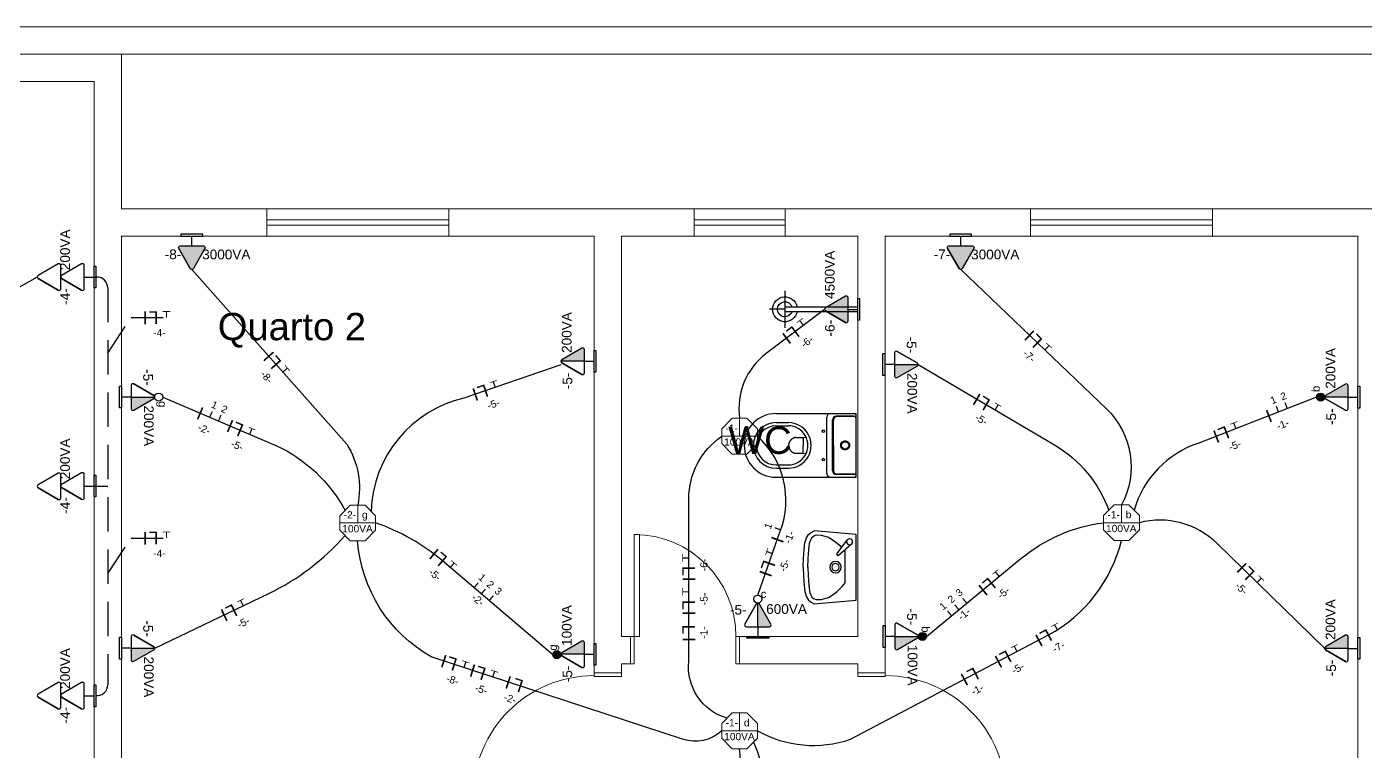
# Model space of a CAD drawing. Header units: millimetres. Extents: x 40 to 176, y -32 to 59.
# Drawn here: x 59.95 to 67.31, y 9.9 to 13.88 of the extents above; entities that cross this region are included whole.
import ezdxf
from ezdxf.enums import TextEntityAlignment as Align

# ---------------------------------------------------------------- set-up
doc = ezdxf.new("R2010")
doc.units = ezdxf.units.MM
doc.linetypes.add('DASHED', pattern=[15, 12, -3])
doc.linetypes.add('HIDDEN', pattern=[0.375, 0.25, -0.125])
doc.layers.get('0').update_dxf_attribs({"lineweight": 30})
for name, color, linetype in [('1 - Circuitos', 7, 'Continuous'), ('22 - Banheiros', 252, 'Continuous'), ('22 - Textos', 7, 'Continuous'), ('5 - Identificadores', 7, 'Continuous'), ('7 - Eletroduto', 6, 'Continuous'), ('8 - Pontos de iluminação', 5, 'Continuous'), ('9 - Pontos de Tomadas', 240, 'Continuous'), ('Pontos de Tomadas', 240, 'Continuous')]:
    doc.layers.add(name, color=color, linetype=linetype)
doc.layers.add('21 - Portas', color=251, linetype='Continuous', lineweight=9)
doc.layers.add('4 - Edificação', color=8, linetype='Continuous', lineweight=20)
doc.styles.add('Arial0', font='arial.ttf', dxfattribs={"height": 3.14658})
doc.styles.add('SEACAD_Arial', font='arial.ttf')
doc.styles.get("Standard").update_dxf_attribs({"font": 'arial.ttf'})
doc.styles.add('TEXTO_NOMEQUADRO', font='arial.ttf')

# ---------------------------------------------------------------- blocks, each defined once
blk = doc.blocks.new('81_P')
at = {"ltscale": 0.05}
for p, q in [((-0.165, 0), (-0.175, 0)), ((-0.175, -0.01), (-0.175, 0)), ((0.175, 0), (0.165, 0))]:
    blk.add_line(p, q, dxfattribs=at)
for p, q in [((0.165, 0), (-0.165, 0)), ((-0.175, -0.44), (-0.175, -0.01)), ((0.175, -0.44), (0.175, -0.01)), ((0.1398, -0.1295), (-0.1398, -0.1295)), ((0, -0.1236), (-0.1384, -0.1236)), ((0, -0.1236), (0.1384, -0.1236)), ((0.155, -0.16), (-0.155, -0.16))]:
    blk.add_line(p, q)
at = {"ltscale": 0.047193}
blk.add_line((0.175, -0.0094), (0.175, 0), dxfattribs=at)
at = {"ltscale": 0.497718}
for p, q in [((-0.1598, -0.01), (-0.1598, -0.1095)), ((0.1598, -0.01), (0.1598, -0.1095))]:
    blk.add_line(p, q, dxfattribs=at)
at = {"ltscale": 0.467891}
for p, q in [((-0.1584, -0.01), (-0.1584, -0.1036)), ((0.1584, -0.01), (0.1584, -0.1036))]:
    blk.add_line(p, q, dxfattribs=at)
at = {"ltscale": 0.078144}
for p, q in [((-0.0429, -0.29), (-0.0455, -0.2746)), ((0.0429, -0.29), (0.0455, -0.2746))]:
    blk.add_line(p, q, dxfattribs=at)
at = {"ltscale": 0.214268}
for p in [(-0.0429, -0.29), (0.0429, -0.29)]:
    blk.add_line(p, (0, -0.29), dxfattribs=at)
at = {"ltscale": 0.197279}
for p, q in [((-0.0429, -0.3295), (-0.0429, -0.29)), ((0.0429, -0.3295), (0.0429, -0.29))]:
    blk.add_line(p, q, dxfattribs=at)
at = {"ltscale": 0.339985}
for p, q in [((-0.125, -0.44), (-0.125, -0.372)), ((-0.1075, -0.44), (-0.1075, -0.372)), ((0.1075, -0.44), (0.1075, -0.372)), ((0.125, -0.44), (0.125, -0.372))]:
    blk.add_line(p, q, dxfattribs=at)
for points in [[(-0.0429, -0.3295), (-0.0428, -0.3307), (-0.0428, -0.332), (-0.0427, -0.3332), (-0.0425, -0.3345), (-0.0424, -0.3357), (-0.0421, -0.3369), (-0.0419, -0.3382), (-0.0416, -0.3394), (-0.0412, -0.3406), (-0.0409, -0.3418), (-0.0405, -0.343), (-0.04, -0.3442), (-0.0395, -0.3453), (-0.039, -0.3465), (-0.0384, -0.3476), (-0.0378, -0.3487), (-0.0372, -0.3498), (-0.0369, -0.3504), (-0.0365, -0.3509), (-0.0362, -0.3515), (-0.0358, -0.352), (-0.0354, -0.3525), (-0.0351, -0.353), (-0.0347, -0.3535), (-0.0343, -0.354), (-0.0339, -0.3545), (-0.0335, -0.355), (-0.0331, -0.3555), (-0.0326, -0.356), (-0.0322, -0.3565), (-0.0318, -0.357), (-0.0313, -0.3574), (-0.0309, -0.3579), (-0.0303, -0.3584)], [(-0.0303, -0.3584), (-0.0294, -0.3593), (-0.0284, -0.3602), (-0.0274, -0.361), (-0.0263, -0.3618), (-0.0253, -0.3626), (-0.0242, -0.3633), (-0.0231, -0.364), (-0.022, -0.3647), (-0.0208, -0.3653), (-0.0196, -0.3659), (-0.0184, -0.3665), (-0.0172, -0.367), (-0.016, -0.3675), (-0.0147, -0.368), (-0.0135, -0.3684), (-0.0122, -0.3688), (-0.0116, -0.3689), (-0.0109, -0.3691), (-0.0103, -0.3693), (-0.0096, -0.3694), (-0.009, -0.3695), (-0.0083, -0.3697), (-0.0077, -0.3698), (-0.007, -0.3699), (-0.0063, -0.37), (-0.0057, -0.3701), (-0.005, -0.3702), (-0.0043, -0.3702), (-0.0037, -0.3703), (-0.003, -0.3704), (-0.0023, -0.3704), (-0.0017, -0.3704), (-0.001, -0.3704), (-0.0003, -0.3705), (0, -0.3705)], [(0, -0.3705), (0.0013, -0.3704), (0.0027, -0.3704), (0.004, -0.3703), (0.0053, -0.3701), (0.0067, -0.37), (0.008, -0.3697), (0.0093, -0.3695), (0.0106, -0.3692), (0.0119, -0.3689), (0.0132, -0.3685), (0.0144, -0.3681), (0.0157, -0.3676), (0.0169, -0.3671), (0.0175, -0.3669), (0.0181, -0.3666), (0.0187, -0.3663), (0.0193, -0.3661), (0.0199, -0.3658), (0.0205, -0.3655), (0.0211, -0.3652), (0.0217, -0.3648), (0.0222, -0.3645), (0.0228, -0.3642), (0.0234, -0.3638), (0.0239, -0.3635), (0.0245, -0.3631), (0.025, -0.3628), (0.0255, -0.3624), (0.0261, -0.362), (0.0266, -0.3616), (0.0271, -0.3612), (0.0276, -0.3608), (0.0281, -0.3604), (0.0286, -0.36), (0.0291, -0.3595), (0.0296, -0.3591), (0.0301, -0.3587), (0.0303, -0.3584)], [(0.0303, -0.3584), (0.0312, -0.3575), (0.0321, -0.3566), (0.033, -0.3556), (0.0338, -0.3547), (0.0346, -0.3537), (0.0354, -0.3526), (0.0361, -0.3516), (0.0368, -0.3505), (0.0374, -0.3494), (0.0381, -0.3483), (0.0386, -0.3472), (0.0392, -0.346), (0.0395, -0.3455), (0.0397, -0.3449), (0.04, -0.3443), (0.0402, -0.3437), (0.0404, -0.3431), (0.0406, -0.3425), (0.0408, -0.3419), (0.041, -0.3413), (0.0412, -0.3407), (0.0414, -0.3401), (0.0415, -0.3395), (0.0417, -0.3389), (0.0418, -0.3383), (0.042, -0.3377), (0.0421, -0.3371), (0.0422, -0.3364), (0.0423, -0.3358), (0.0424, -0.3352), (0.0425, -0.3346), (0.0426, -0.334), (0.0427, -0.3333), (0.0427, -0.3327), (0.0428, -0.3321), (0.0428, -0.3315), (0.0428, -0.3308), (0.0428, -0.3302), (0.0429, -0.3295)]]:
    blk.add_lwpolyline(points)
at = {"linetype": 'DASHED'}
blk.add_circle((0, -0.06), 0.0245, dxfattribs=at)
for centre, radius in [((0, -0.06), 0.02), ((-0.078, -0.18), 0.007), ((0.078, -0.18), 0.007)]:
    blk.add_circle(centre, radius)
for centre, radius, start, end in [((-0.165, -0.01), 0.01, 90, 180.00001), ((-0.1498, -0.01), 0.01, 90, 180.00001), ((-0.1484, -0.01), 0.01, 90, 180.00001), ((0.1484, -0.01), 0.01, 0, 90), ((0.1498, -0.01), 0.01, 0, 90), ((0.165, -0.01), 0.01, 0, 90), ((-0.155, -0.14), 0.02, 180.00001, 270), ((-0.1398, -0.1095), 0.02, 180.00001, 270), ((-0.1384, -0.1036), 0.02, 180.00001, 270), ((0.1384, -0.1036), 0.02, 270, 0), ((0.1398, -0.1095), 0.02, 270, 0), ((0.155, -0.14), 0.02, 270, 0), ((0, -0.372), 0.125, 0, 180.00001), ((0, -0.372), 0.1075, 0, 180.00001), ((0, -0.44), 0.175, 180.00001, 270), ((0, -0.44), 0.125, 180.00001, 270), ((0, -0.44), 0.1075, 180.00001, 270), ((0, -0.44), 0.1075, 270, 0), ((0, -0.44), 0.175, 270, 0), ((0, -0.44), 0.125, 270, 0)]:
    blk.add_arc(centre, radius, start, end)
blk = doc.blocks.new('CHUV')
at = {"ltscale": 0.05}
for p, q in [((0.0027, 0.4455), (0.0027, 0.5407)), ((-0.1103, 0.4455), (0.1156, 0.4455)), ((-0.0106, 0.0003), (-0.0106, 0.4455)), ((0.0156, 0.4455), (0.0156, 0.0003))]:
    blk.add_line(p, q, dxfattribs=at)
at = {"ltscale": 2}
blk.add_line((0.0156, 0.0003), (-0.0106, 0.0003), dxfattribs=at)
at = {"ltscale": 0.05}
for radius, start, end in [(0.076, 279.93583, 260.06417), (0.0459, 286.60149, 253.39851)]:
    blk.add_arc((0.0025, 0.4455), radius, start, end, dxfattribs=at)
blk = doc.blocks.new('01lavl91')
at = {"linetype": 'Continuous'}
for p, q in [((-0.085, -0.0692), (0.0857, -0.0692)), ((0.1253, -0.036), (0.0639, -0.1075)), ((0.0753, -0.1139), (0.1503, -0.0575)), ((0.0639, -0.1075), (0.0753, -0.1139))]:
    blk.add_line(p, q, dxfattribs=at)
for points in [[(-0.1997, -0.2393), (-0.1797, -0.0093), (0.1803, -0.0093), (0.2003, -0.2393)], [(-0.1772, -0.2283), (-0.1758, -0.2005), (-0.1652, -0.1606), (-0.1526, -0.1406), (-0.1317, -0.1123), (-0.1188, -0.0991), (-0.106, -0.0859), (-0.0931, -0.074), (-0.085, -0.0692)], [(0.0938, -0.074), (0.0857, -0.0692)], [(0.1779, -0.2283), (0.1765, -0.2005), (0.1659, -0.1606), (0.1533, -0.1406), (0.1323, -0.1123), (0.1195, -0.0991), (0.1091, -0.0885)], [(0.0003, -0.2993), (-0.0477, -0.2981), (-0.0993, -0.2935), (-0.1345, -0.2899), (-0.1613, -0.2816), (-0.1795, -0.2708), (-0.1915, -0.256), (-0.1997, -0.2393)], [(0.0023, -0.2743), (-0.0461, -0.2719), (-0.0975, -0.2686), (-0.1144, -0.2671), (-0.1294, -0.2653), (-0.1385, -0.2633), (-0.151, -0.2586), (-0.1586, -0.2547), (-0.1629, -0.2516), (-0.1647, -0.2496), (-0.1703, -0.2424), (-0.1737, -0.2368), (-0.1772, -0.2283)], [(-0.0016, -0.2743), (0.0468, -0.2719), (0.0982, -0.2686), (0.1151, -0.2671), (0.1301, -0.2653), (0.1391, -0.2633), (0.1517, -0.2586), (0.1593, -0.2547), (0.1635, -0.2516), (0.1653, -0.2496), (0.1709, -0.2424), (0.1744, -0.2368), (0.1779, -0.2283)], [(0.0003, -0.2993), (0.0483, -0.2981), (0.0999, -0.2935), (0.1351, -0.2899), (0.1619, -0.2816), (0.1801, -0.2708), (0.1921, -0.256), (0.2003, -0.2393)]]:
    blk.add_lwpolyline(points, dxfattribs=at)
for centre, radius in [((0.1404, -0.0444), 0.0164), ((0.001, -0.1223), 0.0316), ((0.001, -0.1223), 0.02)]:
    blk.add_circle(centre, radius, dxfattribs=at)
blk = doc.blocks.new('LAMPADA_TETO')
at = {"layer": '8 - Pontos de iluminação', "color": 5, "linetype": 'Continuous', "lineweight": 15, "true_color": 0x000005}
blk.add_lwpolyline([(0.0401, 0.0986), (-0.0412, 0.0986), (-0.0986, 0.0401), (-0.0986, -0.0395), (-0.0412, -0.098), (0.0401, -0.098), (0.0986, -0.0395), (0.0986, 0.0401)], close=True, dxfattribs=at)
for points in [[(0, 0), (0, 0.0986), (0, 0.0986)], [(0.0986, 0), (-0.0986, 0), (-0.0986, 0)]]:
    blk.add_lwpolyline(points, dxfattribs=at)
at = {"layer": '5 - Identificadores', "ltscale": 0.8}
blk.add_attdef('-N-', (-0.0775, 0.0247), '', height=0.04, dxfattribs=at)
at = {"layer": '5 - Identificadores', "ltscale": 0.8, "flags": 4}
blk.add_attdef('I', (0.0233, 0.025), '', height=0.04, dxfattribs=at)
blk.add_attdef('S-VA', text='', height=0.04, dxfattribs=at).set_placement((-0.0012, -0.0514), align=Align.CENTER)
blk = doc.blocks.new('TOMADA BAIXA')
at = {"layer": '9 - Pontos de Tomadas'}
for p, q in [((-0.072, 0.0682), (-0.0084, 0.1784)), ((-0.0084, 0.1784), (-0.072, 0.0682)), ((-0.0084, 0.1784), (-0.072, 0.0682)), ((0.072, 0.0682), (0.0084, 0.1784)), ((-0.0636, 0.0536), (0.0636, 0.0536)), ((-0.06, -0.01), (-0.06, 0)), ((-0.06, 0), (0, 0)), ((0, 0.0536), (0, 0)), ((0, 0), (0.06, 0)), ((0.06, 0), (0.06, -0.01)), ((0.06, -0.01), (-0.06, -0.01))]:
    blk.add_line(p, q, dxfattribs=at)
for centre, start, end in [((0, 0.1735), 29.98164, 150.01836), ((-0.0636, 0.0634), 150.01836, 270), ((0.0636, 0.0634), 270, 29.98164)]:
    blk.add_arc(centre, 0.00975, start, end, dxfattribs=at)
at = {"layer": '5 - Identificadores', "color": 7, "style": 'Arial0'}
for tag, p in [('-N-', (-0.1524, 0.1329)), ('VA', (0.0376, 0.1329))]:
    blk.add_attdef(tag, p, '', height=0.0534, dxfattribs=at)
blk = doc.blocks.new('CIRCUITO_TOMADA (2)')
at = {"layer": '1 - Circuitos', "color": 1}
blk.add_attdef('I', (-0.074, -0.0364), '', height=0.07, dxfattribs=at)
at = {"layer": '1 - Circuitos', "color": 5}
blk.add_attdef('L', (0.0122, 0.035), '', height=0.07, rotation=180, dxfattribs=at)
at = {"layer": '1 - Circuitos', "color": 7, "width": 1.5}
blk.add_attdef('T', (0.0337, 0.0003), '', height=0.035, dxfattribs=at)
at = {"layer": '5 - Identificadores', "ltscale": 0.8}
blk.add_attdef('-N-', (-0.0167, -0.1035), '', height=0.04, dxfattribs=at)
blk = doc.blocks.new('CIRCUITO_TOMADA')
at = {"layer": '1 - Circuitos', "color": 1}
blk.add_attdef('I', (-0.074, -0.0364), '', height=0.07, dxfattribs=at)
at = {"layer": '1 - Circuitos', "color": 5}
blk.add_attdef('L', (0.0122, 0.035), '', height=0.07, rotation=180, dxfattribs=at)
at = {"layer": '1 - Circuitos', "color": 7, "width": 1.5}
blk.add_attdef('T', (0.0337, 0.0003), '', height=0.035, dxfattribs=at)
at = {"layer": '5 - Identificadores', "ltscale": 0.8}
blk.add_attdef('-N-', (-0.0167, -0.1035), '', height=0.04, dxfattribs=at)
blk = doc.blocks.new('TOMADA MEDIA')
at = {"layer": '9 - Pontos de Tomadas'}
h = blk.add_hatch(color=256, dxfattribs=at)
h.dxf.hatch_style = 1
h.paths.add_polyline_path([(0.0084, 0.1784, 0.268035), (0, 0.1833), (0, 0.0536), (0.0636, 0.0536, 0.577243), (0.072, 0.0682)])
for p, q in [((-0.072, 0.0682), (-0.0084, 0.1784)), ((-0.0084, 0.1784), (-0.072, 0.0682)), ((-0.0084, 0.1784), (-0.072, 0.0682)), ((0, 0.0536), (0, 0.1833)), ((0.072, 0.0682), (0.0084, 0.1784)), ((-0.0636, 0.0536), (0.0636, 0.0536)), ((-0.06, -0.01), (-0.06, 0)), ((-0.06, 0), (0, 0)), ((0, 0.0536), (0, 0)), ((0, 0), (0.06, 0)), ((0.06, 0), (0.06, -0.01)), ((0.06, -0.01), (-0.06, -0.01))]:
    blk.add_line(p, q, dxfattribs=at)
for centre, start, end in [((0, 0.1735), 29.98164, 150.01836), ((-0.0636, 0.0634), 150.01836, 270), ((0.0636, 0.0634), 270, 29.98164)]:
    blk.add_arc(centre, 0.00975, start, end, dxfattribs=at)
at = {"layer": '5 - Identificadores', "color": 7, "style": 'Arial0'}
for tag, p in [('-N-', (-0.1533, 0.1203)), ('VA', (0.046, 0.1242))]:
    blk.add_attdef(tag, p, '', height=0.0534, dxfattribs=at)
blk = doc.blocks.new('*U210')
at = {"layer": '9 - Pontos de Tomadas'}
h = blk.add_hatch(color=256, dxfattribs=at)
h.dxf.hatch_style = 1
h.paths.add_polyline_path([(0.0084, 0.1784, 0.268035), (0, 0.1833), (0, 0.0536), (0.0636, 0.0536, 0.577243), (0.072, 0.0682)])
for p, q in [((-0.072, 0.0682), (-0.0084, 0.1784)), ((-0.0084, 0.1784), (-0.072, 0.0682)), ((-0.0084, 0.1784), (-0.072, 0.0682)), ((0, 0.0536), (0, 0.1833)), ((0.072, 0.0682), (0.0084, 0.1784)), ((-0.0636, 0.0536), (0.0636, 0.0536)), ((-0.06, -0.01), (-0.06, 0)), ((-0.06, 0), (0, 0)), ((0, 0.0536), (0, 0)), ((0, 0), (0.06, 0)), ((0.06, 0), (0.06, -0.01)), ((0.06, -0.01), (-0.06, -0.01))]:
    blk.add_line(p, q, dxfattribs=at)
for centre, start, end in [((0, 0.1735), 29.98164, 150.01836), ((-0.0636, 0.0634), 150.01836, 270), ((0.0636, 0.0634), 270, 29.98164)]:
    blk.add_arc(centre, 0.00975, start, end, dxfattribs=at)
at = {"layer": '5 - Identificadores', "color": 7, "style": 'Arial0'}
for tag, p in [('-N-', (-0.1533, 0.1203)), ('VA', (0.046, 0.1242))]:
    blk.add_attdef(tag, p, '', height=0.0534, dxfattribs=at)
blk = doc.blocks.new('CIRCUITO_LAMPADA')
at = {"layer": '1 - Circuitos', "color": 1}
blk.add_attdef('I', (-0.0831, -0.0365), '', height=0.07, dxfattribs=at)
at = {"layer": '1 - Circuitos', "color": 5}
blk.add_attdef('L', (0.0125, 0.035), '', height=0.07, rotation=180, dxfattribs=at)
at = {"layer": '5 - Identificadores', "ltscale": 0.8}
blk.add_attdef('-N-', (-0.066, -0.103), '', height=0.04, dxfattribs=at)
blk = doc.blocks.new('TOMADA_ALTA')
at = {"layer": 'Pontos de Tomadas'}
h = blk.add_hatch(color=256, dxfattribs=at)
h.dxf.hatch_style = 1
h.paths.add_polyline_path([(0.0636, 0.0536, 0.577243), (0.072, 0.0682), (0.0084, 0.1784, 0.577564), (-0.0084, 0.1784), (-0.072, 0.0682, 0.577243), (-0.0636, 0.0536)])
for p, q in [((-0.072, 0.0682), (-0.0084, 0.1784)), ((-0.0084, 0.1784), (-0.072, 0.0682)), ((-0.0084, 0.1784), (-0.072, 0.0682)), ((0.072, 0.0682), (0.0084, 0.1784)), ((-0.0636, 0.0536), (0.0636, 0.0536)), ((-0.06, -0.01), (-0.06, 0)), ((-0.06, 0), (0, 0)), ((0, 0.0536), (0, 0)), ((0, 0), (0.06, 0)), ((0.06, 0), (0.06, -0.01)), ((0.06, -0.01), (-0.06, -0.01))]:
    blk.add_line(p, q, dxfattribs=at)
for centre, start, end in [((0, 0.1735), 29.98164, 150.01836), ((-0.0636, 0.0634), 150.01836, 270), ((0.0636, 0.0634), 270, 29.98164)]:
    blk.add_arc(centre, 0.00975, start, end, dxfattribs=at)
at = {"layer": '5 - Identificadores', "color": 7, "style": 'Arial0'}
for tag, p in [('-N-', (-0.1488, 0.1269)), ('VA', (0.0571, 0.1277))]:
    blk.add_attdef(tag, p, '', height=0.0534, dxfattribs=at)
blk = doc.blocks.new('FASE_RETORNO')
at = {"layer": '1 - Circuitos', "color": 1}
blk.add_attdef('I', (-0.014, -0.0359), '', height=0.07, dxfattribs=at)
at = {"layer": '1 - Circuitos', "color": 3, "width": 1.5}
blk.add_attdef('I', (0.0462, 0.0004), '', height=0.035, dxfattribs=at)
at = {"layer": '5 - Identificadores', "ltscale": 0.8}
for tag, p in [('R', (0.0387, 0.0527)), ('-N-', (0.0004, -0.0772))]:
    blk.add_attdef(tag, p, '', height=0.04, dxfattribs=at)
blk = doc.blocks.new('CIRCUITO_3W_INTERRUPTOR')
at = {"layer": '1 - Circuitos', "color": 1}
blk.add_attdef('I', (-0.0712, -0.0364), '', height=0.07, dxfattribs=at)
at = {"layer": '1 - Circuitos', "color": 3, "width": 1.5}
for p in [(-0.0109, -0.0001), (0.0415, 0.0004)]:
    blk.add_attdef('I', p, '', height=0.035, dxfattribs=at)
at = {"layer": '5 - Identificadores', "ltscale": 0.8}
for tag, p in [('R', (-0.0185, 0.0522)), ('R', (0.0409, 0.0518)), ('-N-', (-0.0373, -0.0917))]:
    blk.add_attdef(tag, p, '', height=0.04, dxfattribs=at)
blk = doc.blocks.new('CIRCUITO_3W_RETORNOS')
at = {"layer": '1 - Circuitos', "color": 3, "width": 1.5}
for p in [(-0.0629, -0.0004), (-0.0104, 0.0001), (0.0461, 0.0006)]:
    blk.add_attdef('I', p, '', height=0.035, dxfattribs=at)
at = {"layer": '5 - Identificadores', "ltscale": 0.8}
for tag, p in [('R', (-0.0704, 0.0519)), ('R', (-0.011, 0.0515)), ('R', (0.0456, 0.052)), ('-N-', (-0.0269, -0.0561))]:
    blk.add_attdef(tag, p, '', height=0.04, dxfattribs=at)

msp = doc.modelspace()

# ---------------------------------------------------------------- hatches: boundary and pattern name
at = {"layer": '9 - Pontos de Tomadas'}
h = msp.add_hatch(dxfattribs=at)
h.set_pattern_fill('ANGLE', color=256)
h.set_pattern_definition([(0, (0, 0), (0, 6.985), [5.08, -1.905]), (90, (0, 0), (-6.985, 4e-16), [5.08, -1.905])])
h.paths.add_polyline_path([(60.6981, 11.8473, 0.989667), (60.6541, 11.8478, -0.007197), (60.6541, 11.8475, 0.002004), (60.6541, 11.8473, 1)])
h = msp.add_hatch(color=256, dxfattribs=at)
h.dxf.hatch_style = 1
h.paths.add_polyline_path([(67.0435, 11.8473, 1), (67.0875, 11.8473, 1)])
h = msp.add_hatch(color=256, dxfattribs=at)
h.dxf.hatch_style = 1
h.paths.add_polyline_path([(64.8981, 10.5323, 0.994349), (64.8541, 10.5326, -0.006394), (64.8541, 10.5323, 1)])
h = msp.add_hatch(color=256, dxfattribs=at)
h.dxf.hatch_style = 1
h.paths.add_polyline_path([(62.8435, 10.4323, 1), (62.8875, 10.4323, 1)])

# ---------------------------------------------------------------- linework, layer by layer
at = {"layer": '21 - Portas'}
for p, q in [((61.2708, 12.8223), (62.2708, 12.8223)), ((63.6208, 12.8223), (64.1208, 12.8223)), ((65.4708, 12.8223), (66.4708, 12.8223)), ((61.2708, 12.7923), (62.2708, 12.7923)), ((63.6208, 12.7923), (64.1208, 12.7923)), ((65.4708, 12.7923), (66.4708, 12.7923))]:
    msp.add_line(p, q, dxfattribs=at)
for points in [[(61.2708, 12.7323), (62.2708, 12.7323), (62.2708, 12.8823), (61.2708, 12.8823)], [(63.6208, 12.7323), (64.1208, 12.7323), (64.1208, 12.8823), (63.6208, 12.8823)], [(65.4708, 12.7323), (66.4708, 12.7323), (66.4708, 12.8823), (65.4708, 12.8823)], [(63.2908, 10.5323), (63.3208, 10.5323), (63.3208, 11.0923), (63.2908, 11.0923)], [(63.2708, 10.5323), (63.2708, 10.3823), (63.2908, 10.3823), (63.2908, 10.5323)], [(63.8508, 10.5323), (63.8508, 10.3823), (63.8708, 10.3823), (63.8708, 10.5323)], [(63.0708, 10.3123), (63.2208, 10.3123), (63.2208, 10.3323), (63.0708, 10.3323)], [(64.6708, 10.3123), (64.5208, 10.3123), (64.5208, 10.3323), (64.6708, 10.3323)]]:
    msp.add_lwpolyline(points, close=True, dxfattribs=at)
for centre, radius, start, end in [((63.2908, 10.5323), 0.56, 0, 90), ((63.0708, 9.6523), 0.665, 90, 180), ((64.6708, 9.6523), 0.665, 360, 90)]:
    msp.add_arc(centre, radius, start, end, dxfattribs=at)
at = {"layer": '4 - Edificação'}
for p, q in [((55.6708, 13.7323), (60.4708, 13.7323)), ((60.4708, 12.8823), (60.4708, 13.7323)), ((57.2708, 13.5823), (60.3208, 13.5823)), ((60.3208, 13.5823), (60.3208, 9.4323)), ((60.4708, 12.8823), (80.4208, 12.8823)), ((60.3208, 12.7323), (60.3208, 12.7323)), ((60.4708, 9.5823), (60.4708, 12.7323)), ((60.4708, 12.7323), (63.0708, 12.7323)), ((63.0708, 12.7323), (63.0708, 10.3323)), ((63.2208, 10.5323), (63.2208, 12.7323)), ((63.2208, 12.7323), (64.5208, 12.7323)), ((64.5208, 12.7323), (64.5208, 10.5323)), ((64.6708, 10.3323), (64.6708, 12.7323)), ((64.6708, 12.7323), (67.2708, 12.7323)), ((67.2708, 12.7323), (67.2708, 9.5823)), ((60.3208, 11.5823), (60.3208, 11.5823)), ((63.2708, 10.5323), (63.2208, 10.5323)), ((63.2708, 10.3823), (63.2708, 10.5323)), ((63.2708, 10.3823), (63.2708, 10.5323)), ((64.5208, 10.5323), (63.8708, 10.5323)), ((63.8708, 10.5323), (63.8708, 10.3823)), ((63.8708, 10.5323), (63.8708, 10.3823)), ((60.3208, 10.4323), (60.3208, 10.4323)), ((63.2208, 10.3323), (63.2208, 10.3823)), ((63.2208, 10.3823), (63.2708, 10.3823)), ((63.8708, 10.3823), (64.5208, 10.3823)), ((64.5208, 10.3323), (64.5208, 10.3823)), ((63.0708, 10.3323), (63.2208, 10.3323)), ((64.6708, 10.3323), (64.5208, 10.3323))]:
    msp.add_line(p, q, dxfattribs=at)
at = {"layer": '4 - Edificação', "color": 252}
msp.add_line((80.4208, 13.7323), (60.4708, 13.7323), dxfattribs=at)
msp.add_lwpolyline([(53.5708, 5.8823), (80.5708, 5.8823), (80.5708, 13.8823), (53.5708, 13.8823)], close=True, dxfattribs=at)
at = {"layer": '7 - Eletroduto'}
for p, q in [((60.3208, 12.5073), (60.3358, 12.5073)), ((60.3208, 11.3573), (60.3958, 11.3573))]:
    msp.add_line(p, q, dxfattribs=at)
at = {"layer": '7 - Eletroduto', "linetype": 'HIDDEN', "ltscale": 0.75}
msp.add_line((60.3958, 12.4473), (60.3958, 10.2673), dxfattribs=at)
at = {"layer": '7 - Eletroduto', "linetype": 'HIDDEN', "ltscale": 0.7}
for p, q in [((60.3958, 12.0893), (60.5255, 12.2845)), ((60.5255, 12.2845), (60.8002, 12.2845)), ((60.3958, 10.8779), (60.5255, 11.0731)), ((60.5255, 11.0731), (60.8002, 11.0731))]:
    msp.add_line(p, q, dxfattribs=at)
at = {"layer": '7 - Eletroduto'}
for points in [[(60.8583, 12.549), (61.7107, 11.5886, -0.194311), (61.7707, 11.2544, 2.187907)], [(65.0867, 12.549), (65.8875, 11.7836, -0.337802), (65.9708, 11.2556, -3.956926)], [(60.0079, 12.5073), (59.4348, 12.1857, 0.192912), (58.8747, 11.4905, 96.502836)], [(64.3373, 12.3295), (64.0161, 12.0864, 0.273577), (63.8708, 11.7309, 0.335649)], [(62.8875, 12.0251), (62.355, 11.8421, 0.338705), (61.8437, 11.2215, 0.828936)], [(64.8523, 12.0267), (65.6025, 11.5848, -0.173566), (65.9009, 11.2267, 0.698711)], [(60.6981, 11.8473), (61.3208, 11.5825, -0.160479), (61.7008, 11.2252, -2.085191)], [(67.0435, 11.8473), (66.3952, 11.595, 0.248625), (66.0402, 11.2264, 1.59611)], [(63.801, 10.0831, -0.36034), (63.5912, 10.3965), (63.5912, 11.2888, -0.247433), (63.7722, 11.6323, 0.527139)], [(63.9708, 10.7596), (64.0944, 11.1107, 0.308281), (63.9694, 11.6326, -6.871044)], [(62.8435, 10.4323), (62.2369, 10.9472, 0.093711), (61.8693, 11.1561, -6.005537)], [(64.8981, 10.5323), (65.4176, 10.9603, -0.141118), (65.8722, 11.1573, -2.980855)], [(67.0875, 10.4673), (66.4962, 11.044, 0.262409), (66.0694, 11.1573, -3.672156)], [(60.6541, 10.4673), (61.2814, 10.7686, 0.101204), (61.7008, 11.0871, 22.156645)], [(63.7724, 10.0141, -0.281317), (63.5568, 9.968), (62.1749, 10.4203, -0.249052), (61.7702, 11.0578, -312.173872)], [(63.9695, 10.0141, 0.214701), (64.4803, 9.968), (65.5693, 10.5405, 0.210676), (65.9703, 11.0593, -0.782558)], [(62.6484, 8.4062), (63.7015, 9.1271, 0.380425), (63.9477, 9.9525, 9.011716)], [(63.1208, 9.3683, 0.343618), (63.269, 9.3304), (63.6598, 9.5256, 0.328108), (63.8704, 9.9158, -2.07484)]]:
    msp.add_lwpolyline(points, format="xyb", dxfattribs=at)
for centre, start, end in [((60.3358, 12.4473), 0, 90), ((60.3358, 10.2673), 265.21981, 0)]:
    msp.add_arc(centre, 0.06, start, end, dxfattribs=at)
at = {"layer": '9 - Pontos de Tomadas'}
for p, q in [((60.1229, 12.5793), (60.0128, 12.5158)), ((60.1375, 12.4438), (60.1375, 12.5709)), ((60.1229, 12.4353), (60.0128, 12.4989)), ((60.0128, 12.4989), (60.1229, 12.4353)), ((60.0128, 12.4989), (60.1229, 12.4353)), ((60.5245, 11.8478), (60.4708, 11.8478)), ((60.1229, 11.4293), (60.0128, 11.3658)), ((60.1375, 11.2938), (60.1375, 11.4209)), ((60.1229, 11.2853), (60.0128, 11.3489)), ((60.0128, 11.3489), (60.1229, 11.2853)), ((60.0128, 11.3489), (60.1229, 11.2853)), ((60.5245, 10.4678), (60.4708, 10.4678)), ((60.1229, 10.2793), (60.0128, 10.2158)), ((60.1375, 10.1438), (60.1375, 10.2709)), ((60.1229, 10.1353), (60.0128, 10.1989)), ((60.0128, 10.1989), (60.1229, 10.1353)), ((60.0128, 10.1989), (60.1229, 10.1353))]:
    msp.add_line(p, q, dxfattribs=at)
for centre in [(60.6761, 11.8473), (67.0655, 11.8473), (63.9708, 10.7376), (64.8761, 10.5323), (62.8655, 10.4323)]:
    msp.add_circle(centre, 0.022, dxfattribs=at)
for centre, start, end in [((60.0176, 12.5073), 119.98164, 240.01836), ((60.1278, 12.5709), 0, 119.98164), ((60.1278, 12.4438), 240.01836, 0), ((60.1278, 11.4209), 0, 119.98164), ((60.0176, 11.3573), 119.98164, 240.01836), ((60.1278, 11.2938), 240.01836, 0), ((60.1278, 10.2709), 0, 119.98164), ((60.0176, 10.2073), 119.98164, 240.01836), ((60.1278, 10.1438), 240.01836, 0)]:
    msp.add_arc(centre, 0.00975, start, end, dxfattribs=at)

# ---------------------------------------------------------------- block references
at = {"layer": '22 - Banheiros', "xscale": -0.900000000000091, "yscale": 0.9000000000000483, "zscale": 0.8999999999999998, "rotation": 89.99999999998913}
msp.add_blockref('CHUV', (64.5208, 12.3323), dxfattribs=at)
at = {"layer": '22 - Banheiros', "rotation": 269.9999999999935}
msp.add_blockref('81_P', (64.5108, 11.5823), dxfattribs=at)
at = {"layer": '22 - Banheiros', "xscale": -1, "rotation": 270}
msp.add_blockref('01lavl91', (64.5201, 10.912), dxfattribs=at)
at = {"layer": '8 - Pontos de iluminação', "color": 142}
for name, p, rotation, values in [('TOMADA BAIXA', (60.3208, 12.5073), 90.00000000220683, {'VA': '200VA', '-N-': '-4-'}), ('TOMADA_ALTA', (64.5206, 12.3295), 89.99999999999852, {'-N-': '-6-', 'VA': '4500VA'}), ('TOMADA MEDIA', (63.0708, 12.0443), 90.00000000000001, {'VA': '200VA', '-N-': '-5-'}), ('CIRCUITO_TOMADA', (64.1767, 12.2079), 37.10857732190579, {'T': 'T', '-N-': '-6-', 'L': 'L', 'I': 'I'}), ('TOMADA MEDIA', (64.669, 12.0267), 270.0000000000002, {'VA': '200VA', '-N-': '-5-'}), ('CIRCUITO_TOMADA', (61.3217, 12.0268), 311.5891958903766, {'T': 'T', '-N-': '-8-', 'L': 'L', 'I': 'I'}), ('TOMADA MEDIA', (67.2708, 11.8473), 90, {'VA': '200VA', '-N-': '-5-'}), ('CIRCUITO_TOMADA', (62.4737, 11.883), 18.9627361503602, {'T': 'T', '-N-': '-5-', 'L': 'L', 'I': 'I'}), ('CIRCUITO_TOMADA', (61.1247, 11.6659), 336.9609431592338, {'T': 'T', '-N-': '-5-', 'L': 'L', 'I': 'I'}), ('CIRCUITO_TOMADA', (66.5475, 11.6542), 21.26165307678373, {'T': 'T', '-N-': '-5-', 'L': 'L', 'I': 'I'}), ('TOMADA BAIXA', (60.3208, 11.3587), 90.00000000220732, {'VA': '200VA', '-N-': '-4-'}), ('CIRCUITO_TOMADA', (62.2369, 10.9472), 319.6780427143649, {'T': 'T', '-N-': '-5-', 'L': 'L', 'I': 'I'}), ('CIRCUITO_TOMADA', (63.5912, 10.9078), 90.00000000000001, {'T': 'T', '-N-': '-6-', 'L': 'L', 'I': 'I'}), ('CIRCUITO_TOMADA', (64.0326, 10.9351), 70.6049341626688, {'T': 'T', '-N-': '-5-', 'L': 'L', 'I': 'I'}), ('CIRCUITO_TOMADA', (63.5912, 10.7213), 90.00000000000001, {'T': 'T', '-N-': '-5-', 'L': 'L', 'I': 'I'}), ('CIRCUITO_TOMADA', (61.0902, 10.6768), 25.6533472079493, {'T': 'T', '-N-': '-5-', 'L': 'L', 'I': 'I'}), ('TOMADA MEDIA', (63.0708, 10.4344), 90.00000000000001, {'VA': '100VA', '-N-': '-5-'}), ('TOMADA MEDIA', (67.2708, 10.4669), 90, {'VA': '200VA', '-N-': '-5-'}), ('CIRCUITO_LAMPADA', (63.5912, 10.5859), 90.00000000000001, {'-N-': '-1-', 'L': 'L', 'I': 'I'}), ('TOMADA BAIXA', (60.3208, 10.2066), 90.00000000220732, {'VA': '200VA', '-N-': '-4-'}), ('CIRCUITO_TOMADA', (62.3017, 10.3788), 341.8771394875025, {'T': 'T', '-N-': '-8-', 'L': 'L', 'I': 'I'}), ('CIRCUITO_TOMADA', (62.4599, 10.327), 341.8771394875025, {'T': 'T', '-N-': '-5-', 'L': 'L', 'I': 'I'}), ('CIRCUITO_LAMPADA', (62.6648, 10.2599), 341.8771394875025, {'-N-': '-2-', 'L': 'L', 'I': 'I'})]:
    msp.add_blockref(name, p, dxfattribs=dict(at, rotation=rotation)).add_auto_attribs(values)
for name, p, values in [('CIRCUITO_TOMADA (2)', (60.6628, 12.2845), {'T': 'T', '-N-': '-4-', 'L': 'L', 'I': 'I'}), ('CIRCUITO_TOMADA', (60.6628, 11.0731), {'T': 'T', '-N-': '-4-', 'L': 'L', 'I': 'I'}), ('TOMADA MEDIA', (63.9708, 10.5323), {'VA': '600VA', '-N-': '-5-'})]:
    msp.add_blockref(name, p, dxfattribs=at).add_auto_attribs(values)
ref = msp.add_blockref('LAMPADA_TETO', (63.8708, 11.6326), dxfattribs=at)
ref.add_attrib('-N-', '-1-', (63.7934, 11.6573), dxfattribs={"layer": '5 - Identificadores', "ltscale": 0.8, "height": 0.04})
ref.add_attrib('I', 'c', (63.8941, 11.6576), dxfattribs={"layer": '5 - Identificadores', "ltscale": 0.8, "height": 0.04})
ref.add_attrib('S-VA', '100VA', dxfattribs={"layer": '5 - Identificadores', "ltscale": 0.8, "height": 0.04}).set_placement((63.8696, 11.5812), align=Align.CENTER)
ref = msp.add_blockref('LAMPADA_TETO', (61.7707, 11.1559), dxfattribs=at)
ref.add_attrib('-N-', '-2-', (61.6933, 11.1806), dxfattribs={"layer": '5 - Identificadores', "ltscale": 0.8, "height": 0.04})
ref.add_attrib('I', 'g', (61.794, 11.1809), dxfattribs={"layer": '5 - Identificadores', "ltscale": 0.8, "height": 0.04})
ref.add_attrib('S-VA', '100VA', dxfattribs={"layer": '5 - Identificadores', "ltscale": 0.8, "height": 0.04}).set_placement((61.7695, 11.1045), align=Align.CENTER)
ref = msp.add_blockref('LAMPADA_TETO', (65.9708, 11.157), dxfattribs=at)
ref.add_attrib('-N-', '-1-', (65.8934, 11.1817), dxfattribs={"layer": '5 - Identificadores', "ltscale": 0.8, "height": 0.04})
ref.add_attrib('I', 'b', (65.9941, 11.1821), dxfattribs={"layer": '5 - Identificadores', "ltscale": 0.8, "height": 0.04})
ref.add_attrib('S-VA', '100VA', dxfattribs={"layer": '5 - Identificadores', "ltscale": 0.8, "height": 0.04}).set_placement((65.9696, 11.1056), align=Align.CENTER)
ref = msp.add_blockref('FASE_RETORNO', (64.0783, 11.0648), dxfattribs=dict(at, rotation=70.6049341626688))
ref.add_attrib('R', '1', (64.0414, 11.1188), dxfattribs={"layer": '5 - Identificadores', "ltscale": 0.8, "height": 0.04, "rotation": 70.60493})
ref.add_attrib('-N-', '-1-', (64.1513, 11.0395), dxfattribs={"layer": '5 - Identificadores', "ltscale": 0.8, "height": 0.04, "rotation": 70.60493})
ref.add_attrib('I', 'I', (64.0932, 11.1086), dxfattribs={"layer": '1 - Circuitos', "color": 3, "height": 0.035, "rotation": 70.60493, "width": 1.5})
ref.add_attrib('I', 'I', (64.1074, 11.0397), dxfattribs={"layer": '1 - Circuitos', "color": 1, "height": 0.07, "rotation": 70.60493})
ref = msp.add_blockref('LAMPADA_TETO', (63.8709, 10.0138), dxfattribs=at)
ref.add_attrib('-N-', '-1-', (63.7935, 10.0385), dxfattribs={"layer": '5 - Identificadores', "ltscale": 0.8, "height": 0.04})
ref.add_attrib('I', 'd', (63.8942, 10.0388), dxfattribs={"layer": '5 - Identificadores', "ltscale": 0.8, "height": 0.04})
ref.add_attrib('S-VA', '100VA', dxfattribs={"layer": '5 - Identificadores', "ltscale": 0.8, "height": 0.04}).set_placement((63.8697, 9.9624), align=Align.CENTER)
at = {"layer": '9 - Pontos de Tomadas', "color": 142}
ref = msp.add_blockref('TOMADA_ALTA', (60.8583, 12.7323), dxfattribs=dict(at, xscale=-1, rotation=180))
ref.add_attrib('-N-', '-8-', (60.7095, 12.6055), dxfattribs={"layer": '5 - Identificadores', "color": 7, "height": 0.05338, "style": 'Arial0'})
ref.add_attrib('VA', '3000VA', (60.9153, 12.6047), dxfattribs={"layer": '5 - Identificadores', "color": 7, "height": 0.05338, "style": 'Arial0'})
ref = msp.add_blockref('TOMADA_ALTA', (65.0867, 12.7323), dxfattribs=dict(at, xscale=-1, rotation=180))
ref.add_attrib('-N-', '-7-', (64.938, 12.6055), dxfattribs={"layer": '5 - Identificadores', "color": 7, "height": 0.05338, "style": 'Arial0'})
ref.add_attrib('VA', '3000VA', (65.1438, 12.6047), dxfattribs={"layer": '5 - Identificadores', "color": 7, "height": 0.05338, "style": 'Arial0'})
for name, p, rotation, values in [('CIRCUITO_TOMADA', (65.5089, 12.1455), 316.2944334469226, {'T': 'T', '-N-': '-7-', 'L': 'L', 'I': 'I'}), ('*U210', (60.4708, 11.8478), 270, {'VA': '200VA', '-N-': '-5-'}), ('CIRCUITO_TOMADA', (65.2274, 11.8057), 329.5011467626561, {'T': 'T', '-N-': '-5-', 'L': 'L', 'I': 'I'}), ('CIRCUITO_TOMADA', (65.2549, 10.8263), 39.48818848863957, {'T': 'T', '-N-': '-5-', 'L': 'L', 'I': 'I'}), ('CIRCUITO_TOMADA', (66.6764, 10.8683), 315.7194666492635, {'T': 'T', '-N-': '-5-', 'L': 'L', 'I': 'I'}), ('TOMADA MEDIA', (64.6708, 10.5325), 270.0000000000002, {'VA': '100VA', '-N-': '-5-'}), ('*U210', (60.4708, 10.4678), 270, {'VA': '200VA', '-N-': '-5-'}), ('CIRCUITO_TOMADA', (65.5693, 10.5405), 28.50307264441053, {'T': 'T', '-N-': '-7-', 'L': 'L', 'I': 'I'}), ('CIRCUITO_LAMPADA', (65.1675, 10.3293), 27.73231490766178, {'-N-': '-1-', 'L': 'L', 'I': 'I'})]:
    msp.add_blockref(name, p, dxfattribs=dict(at, rotation=rotation)).add_auto_attribs(values)
ref = msp.add_blockref('CIRCUITO_3W_INTERRUPTOR', (66.8345, 11.7659), dxfattribs=dict(at, rotation=21.26165307678373))
ref.add_attrib('I', 'I', (66.7814, 11.7062), dxfattribs={"layer": '1 - Circuitos', "color": 1, "height": 0.07, "rotation": 21.26165})
ref.add_attrib('I', 'I', (66.8244, 11.7619), dxfattribs={"layer": '1 - Circuitos', "color": 3, "height": 0.035, "rotation": 21.26165, "width": 1.5})
ref.add_attrib('-N-', '-1-', (66.833, 11.6669), dxfattribs={"layer": '5 - Identificadores', "ltscale": 0.8, "height": 0.04, "rotation": 21.26165})
ref.add_attrib('R', '1', (66.7984, 11.8078), dxfattribs={"layer": '5 - Identificadores', "ltscale": 0.8, "height": 0.04, "rotation": 21.26165})
ref.add_attrib('I', 'I', (66.8731, 11.7813), dxfattribs={"layer": '1 - Circuitos', "color": 3, "height": 0.035, "rotation": 21.26165, "width": 1.5})
ref.add_attrib('R', '2', (66.8539, 11.829), dxfattribs={"layer": '5 - Identificadores', "ltscale": 0.8, "height": 0.04, "rotation": 21.26165})
ref = msp.add_blockref('CIRCUITO_3W_INTERRUPTOR', (60.9577, 11.7369), dxfattribs=dict(at, rotation=336.9609431592338))
ref.add_attrib('I', 'I', (60.8779, 11.7313), dxfattribs={"layer": '1 - Circuitos', "color": 1, "height": 0.07, "rotation": 336.96094})
ref.add_attrib('I', 'I', (60.9476, 11.7411), dxfattribs={"layer": '1 - Circuitos', "color": 3, "height": 0.035, "rotation": 336.96094, "width": 1.5})
ref.add_attrib('-N-', '-2-', (60.8874, 11.6671), dxfattribs={"layer": '5 - Identificadores', "ltscale": 0.8, "height": 0.04, "rotation": 336.96094})
ref.add_attrib('R', '1', (60.9611, 11.7922), dxfattribs={"layer": '5 - Identificadores', "ltscale": 0.8, "height": 0.04, "rotation": 336.96094})
ref.add_attrib('I', 'I', (60.996, 11.7211), dxfattribs={"layer": '1 - Circuitos', "color": 3, "height": 0.035, "rotation": 336.96094, "width": 1.5})
ref.add_attrib('R', '2', (61.0156, 11.7686), dxfattribs={"layer": '5 - Identificadores', "ltscale": 0.8, "height": 0.04, "rotation": 336.96094})
ref = msp.add_blockref('CIRCUITO_3W_RETORNOS', (62.4505, 10.7659), dxfattribs=dict(at, rotation=319.6780427143662))
ref.add_attrib('I', 'I', (62.4861, 10.7365), dxfattribs={"layer": '1 - Circuitos', "color": 3, "height": 0.035, "rotation": 319.67804, "width": 1.5})
ref.add_attrib('R', '3', (62.5189, 10.776), dxfattribs={"layer": '5 - Identificadores', "ltscale": 0.8, "height": 0.04, "rotation": 319.67804})
ref.add_attrib('I', 'I', (62.4023, 10.8063), dxfattribs={"layer": '1 - Circuitos', "color": 3, "height": 0.035, "rotation": 319.67804, "width": 1.5})
ref.add_attrib('-N-', '-2-', (62.3937, 10.7405), dxfattribs={"layer": '5 - Identificadores', "ltscale": 0.8, "height": 0.04, "rotation": 319.67804})
ref.add_attrib('R', '1', (62.4304, 10.851), dxfattribs={"layer": '5 - Identificadores', "ltscale": 0.8, "height": 0.04, "rotation": 319.67804})
ref.add_attrib('I', 'I', (62.4426, 10.7727), dxfattribs={"layer": '1 - Circuitos', "color": 3, "height": 0.035, "rotation": 319.67804, "width": 1.5})
ref.add_attrib('R', '2', (62.4755, 10.8123), dxfattribs={"layer": '5 - Identificadores', "ltscale": 0.8, "height": 0.04, "rotation": 319.67804})
ref = msp.add_blockref('CIRCUITO_3W_RETORNOS', (65.0765, 10.6793), dxfattribs=dict(at, rotation=39.48818848863956))
ref.add_attrib('I', 'I', (65.1117, 10.7091), dxfattribs={"layer": '1 - Circuitos', "color": 3, "height": 0.035, "rotation": 39.48819, "width": 1.5})
ref.add_attrib('R', '3', (65.0786, 10.7484), dxfattribs={"layer": '5 - Identificadores', "ltscale": 0.8, "height": 0.04, "rotation": 39.48819})
ref.add_attrib('I', 'I', (65.0282, 10.6391), dxfattribs={"layer": '1 - Circuitos', "color": 3, "height": 0.035, "rotation": 39.48819, "width": 1.5})
ref.add_attrib('-N-', '-1-', (65.0915, 10.6189), dxfattribs={"layer": '5 - Identificadores', "ltscale": 0.8, "height": 0.04, "rotation": 39.48819})
ref.add_attrib('R', '1', (64.9892, 10.6746), dxfattribs={"layer": '5 - Identificadores', "ltscale": 0.8, "height": 0.04, "rotation": 39.48819})
ref.add_attrib('I', 'I', (65.0684, 10.6728), dxfattribs={"layer": '1 - Circuitos', "color": 3, "height": 0.035, "rotation": 39.48819, "width": 1.5})
ref.add_attrib('R', '2', (65.0353, 10.7121), dxfattribs={"layer": '5 - Identificadores', "ltscale": 0.8, "height": 0.04, "rotation": 39.48819})
ref = msp.add_blockref('CIRCUITO_TOMADA', (65.3466, 10.4234), dxfattribs=dict(at, rotation=27.73231490766178))
ref.add_attrib('T', 'T', (65.3762, 10.4394), dxfattribs={"layer": '1 - Circuitos', "color": 7, "height": 0.035, "rotation": 27.73231, "oblique": 360, "width": 1.5})
ref.add_attrib('-N-', '-5-', (65.3799, 10.3241), dxfattribs={"layer": '5 - Identificadores', "ltscale": 0.8, "height": 0.04, "rotation": 27.73231})
ref.add_attrib('L', 'L', (65.341, 10.4601), dxfattribs={"layer": '1 - Circuitos', "color": 5, "height": 0.07, "rotation": 207.73231})
ref.add_attrib('I', 'I', (65.298, 10.3568), dxfattribs={"layer": '1 - Circuitos', "color": 1, "height": 0.07, "rotation": 27.73231})

# ---------------------------------------------------------------- texts
at = {"layer": '22 - Textos', "char_height": 0.15, "attachment_point": 1, "style": 'TEXTO_NOMEQUADRO'}
for s, insert, width in [('{\\C252;Quarto 2}', (61.0012, 12.3102), 0.901466), ('{\\C252;WC}', (63.8078, 11.6855), 0.416387)]:
    msp.add_mtext(s, dxfattribs=dict(at, insert=insert, width=width))
at = {"layer": '5 - Identificadores', "style": 'SEACAD_Arial'}
for s, rotation, p in [('b', 89.13081, (67.06, 11.8755)), ('g', 269.13081, (60.6761, 11.8253)), ('b', 270, (64.8712, 10.5881)), ('g', 89.13081, (62.8655, 10.4543))]:
    msp.add_text(s, height=0.044, rotation=rotation, dxfattribs=at).set_placement(p)
msp.add_text('c', height=0.044, dxfattribs=at).set_placement((63.9872, 10.7439))

doc.saveas('drawing.dxf')
